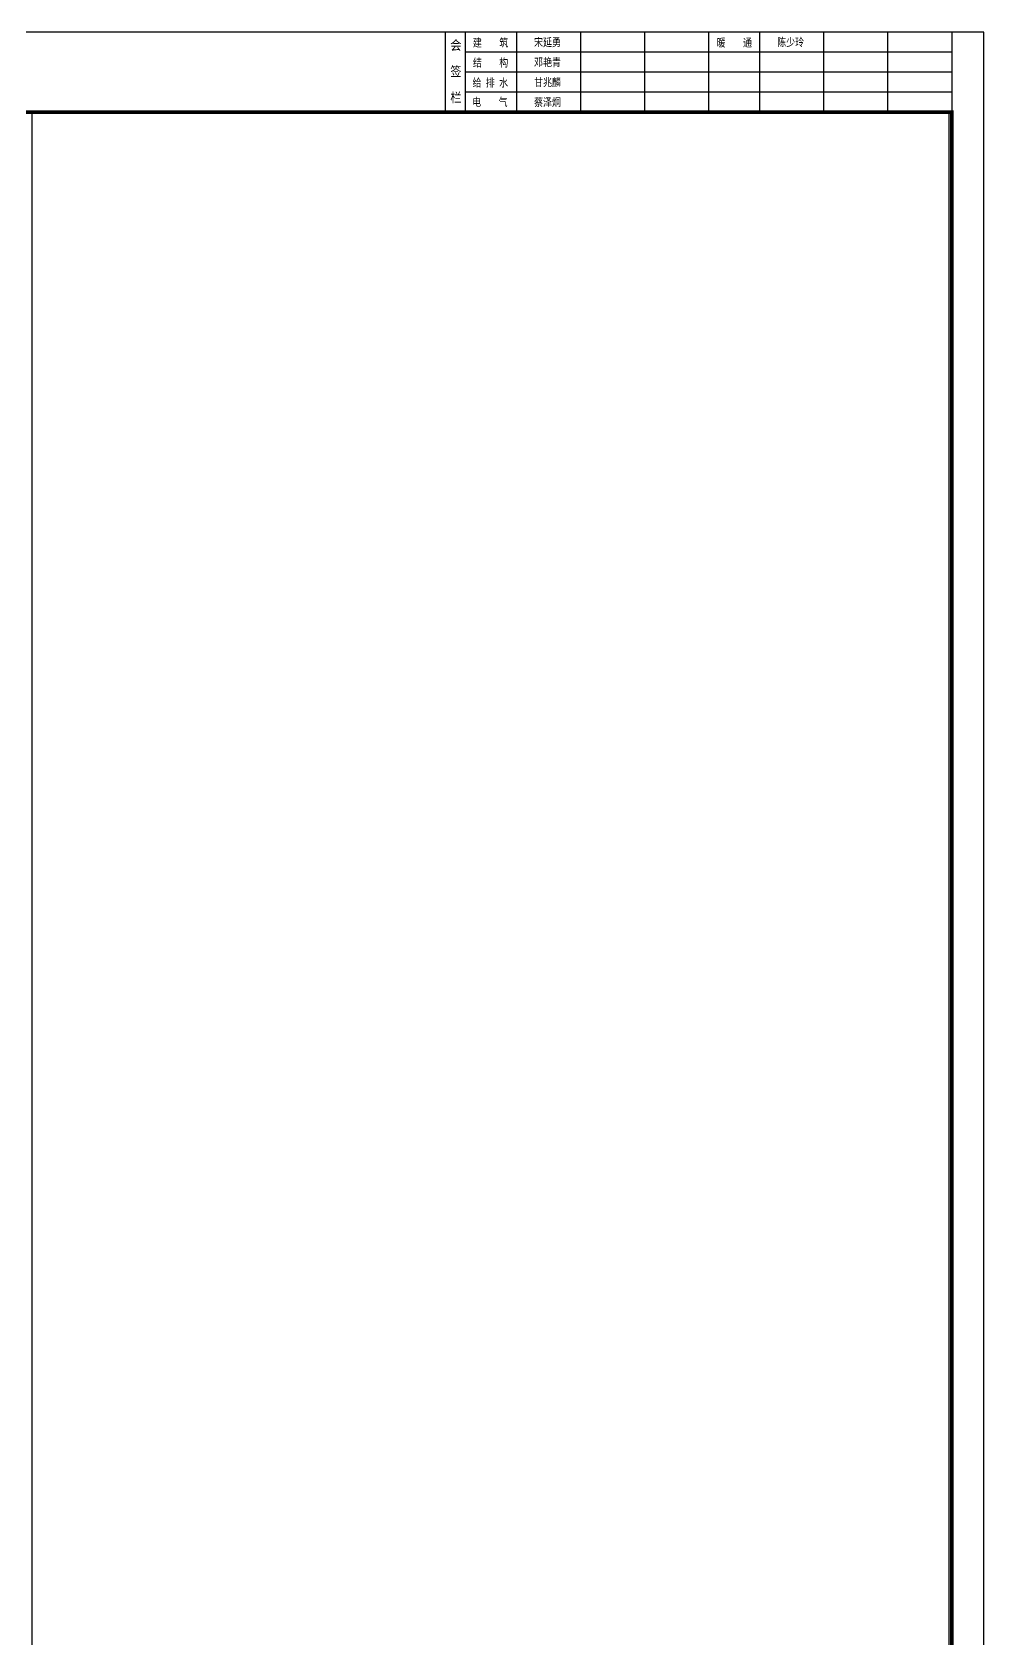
# Model space of a CAD drawing. Header units: millimetres. Extents: x 434053 to 1059003, y -2417481 to 936527.
# Drawn here: x 543626 to 558501, y -1779877 to -1754776 of the extents above; entities that cross this region are included whole.
import ezdxf
from ezdxf.enums import TextEntityAlignment as Align

# ---------------------------------------------------------------- set-up
doc = ezdxf.new("R2010")
doc.units = ezdxf.units.MM
doc.header["$LTSCALE"] = 1000
doc.header["$MEASUREMENT"] = 0
doc.layers.add('A-ANNO-TTLB', color=7, linetype='Continuous')
doc.styles.add('TITXH', font='')
doc.styles.add('TITXV', font='', dxfattribs={"width": 0.8})
doc.styles.get('TITXH').set_extended_font_data('@SimSun')
doc.styles.get('TITXV').set_extended_font_data('SimSun')

# ---------------------------------------------------------------- blocks, each defined once
blk = doc.blocks.new('asdfgafg$titleblk$00000094')
for p, q in [((0, 25), (-158.25, 25)), ((-158.25, 0), (-158.25, 25)), ((-152, 0), (-152, 25)), ((-136, 0), (-136, 25)), ((-116, 0), (-116, 25)), ((-96, 0), (-96, 25)), ((-76, 0), (-76, 25)), ((-60, 0), (-60, 25)), ((-40, 0), (-40, 25)), ((-20, 0), (-20, 25)), ((0, 18.75), (-152, 18.75)), ((0, 12.5), (-152, 12.5)), ((0, 6.25), (-152, 6.25))]:
    blk.add_line(p, q)
blk.add_lwpolyline([(0, 25), (0, 0)])
at = {"style": 'TITXH', "width": 1.2}
blk.add_text('会  签  栏', height=2.5, rotation=270, dxfattribs=at).set_placement((-156.36, 23.03))
at = {"style": 'TITXV', "width": 0.8}
for s, p in [('建    筑', (-149.72, 20.45)), ('暖    通', (-73.55, 20.45)), ('结    构', (-149.72, 14.2)), ('给 排 水', (-149.83, 7.95)), ('电    气', (-149.94, 1.92))]:
    blk.add_text(s, height=2.5, dxfattribs=at).set_placement(p)
for tag, p in [('建筑', (-126.4, 21.84)), ('暖通', (-50.4, 21.84)), ('结构', (-126.4, 15.59)), ('给排水', (-126.4, 9.34)), ('电气', (-126.4, 3.09))]:
    blk.add_attdef(tag, text='', height=2.5, dxfattribs=at).set_placement(p, align=Align.MIDDLE_CENTER)
blk = doc.blocks.new('asdfgafgA$C15443CC7')
at = {"layer": 'A-ANNO-TTLB'}
blk.add_lwpolyline([(52200, 0), (209850, 0), (209850, 89100), (52200, 89100)], close=True, dxfattribs=at)
at = {"layer": 'A-ANNO-TTLB', "const_width": 180}
blk.add_lwpolyline([(55950, 1500), (208350, 1500), (208350, 87600), (55950, 87600)], close=True, dxfattribs=at)
at = {"layer": 'A-ANNO-TTLB', "xscale": 150, "yscale": 150, "zscale": 150, "rotation": 90}
blk.add_blockref('asdfgafg$titleblk$00000094', (55950, 87600), dxfattribs=at).add_auto_attribs({'暖通': '陈少玲', '电气': '蔡泽炯', '给排水': '甘兆麟', '结构': '邓艳青', '建筑': '宋延勇'})
blk = doc.blocks.new('asdfadfsdhg')
at = {"xscale": 0.3333333333333333, "yscale": 0.3333333333333333, "zscale": 0.3333333333333333, "rotation": 270}
blk.add_blockref('asdfgafgA$C15443CC7', (0, 69950), dxfattribs=at)
blk = doc.blocks.new('asdfadgdsh')
blk.add_lwpolyline([(0, 47550), (14325, 47550), (14325, 0), (0, 0)], close=True)

msp = doc.modelspace()

# ---------------------------------------------------------------- block references
for name, p in [('asdfadfsdhg', (528800.9, -1807326.3)), ('asdfadgdsh', (543625.9, -1803576.3))]:
    msp.add_blockref(name, p)

doc.saveas('drawing.dxf')
